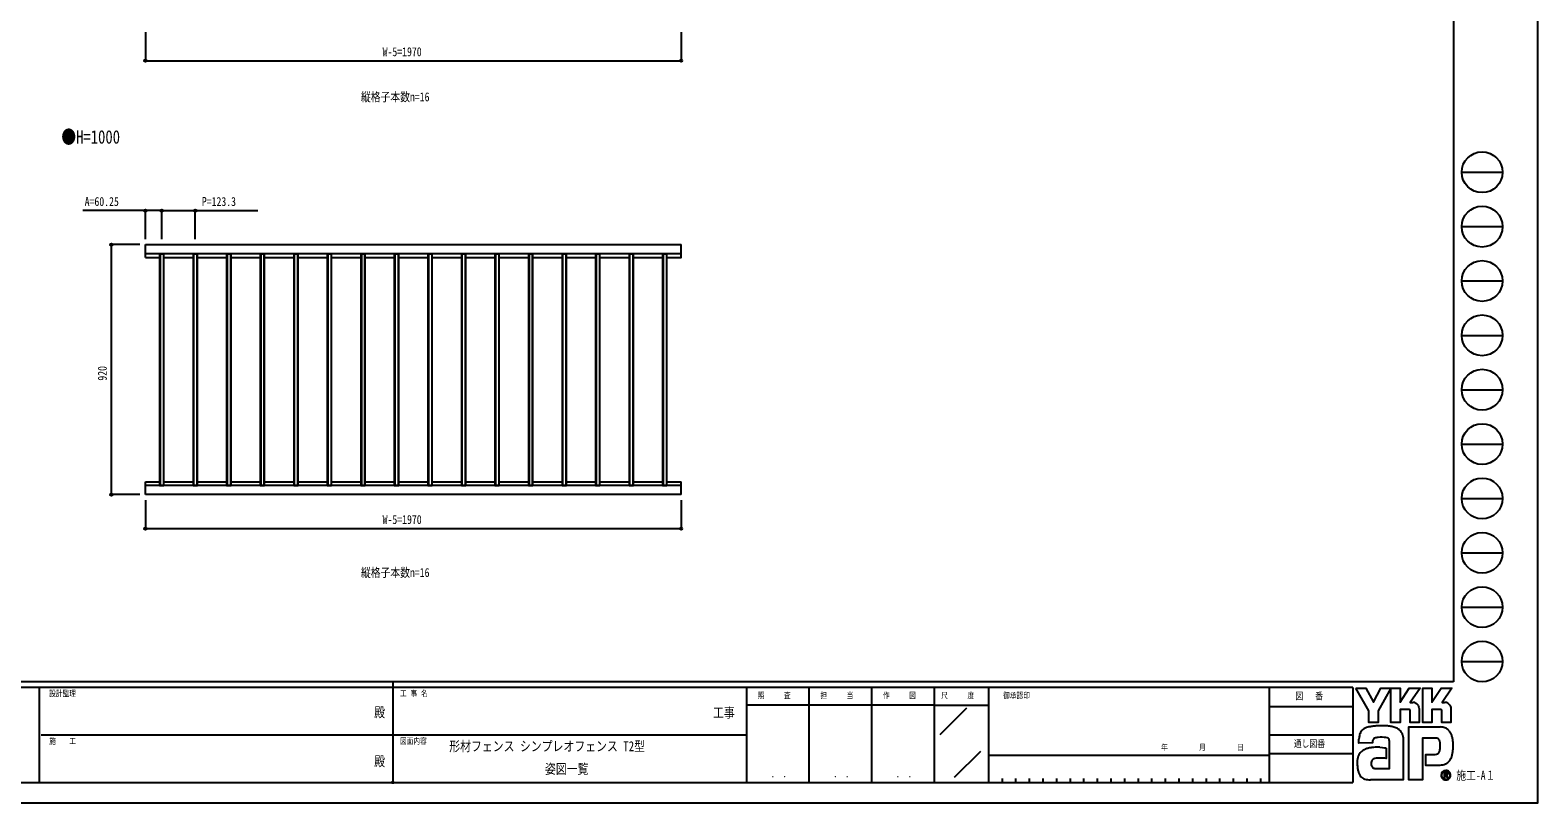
# Model space of a CAD drawing. Units: millimetres, scale not verified. Extents: x -4205 to 4205, y -2970 to 2970.
# Drawn here: x -1338 to 4205, y -2970 to -127 of the extents above; entities that cross this region are included whole.
import ezdxf
from ezdxf.enums import TextEntityAlignment as Align

# ---------------------------------------------------------------- set-up
doc = ezdxf.new("R2010")
doc.units = ezdxf.units.MM
doc.header["$LTSCALE"] = 12
doc.header["$PDMODE"] = 32
doc.header["$PDSIZE"] = 6
for name, color, linetype in [('0-1_USER1', 3, 'Continuous'), ('0-2_YKK_A1', 4, 'Continuous'), ('0-3_YKK_D', 6, 'Continuous'), ('0-4_YKK_ZWAK', 7, 'Continuous')]:
    doc.layers.add(name, color=color, linetype=linetype)
doc.styles.add('ＭＳ ゴシック', font='')
doc.styles.get('ＭＳ ゴシック').set_extended_font_data('MS Gothic')

msp = doc.modelspace()

# ---------------------------------------------------------------- linework, layer by layer
at = {"layer": '0-2_YKK_A1'}
for p, q in [((-914.75, -963), (-914.75, -916)), ((-914.75, -916), (1055.25, -916)), ((1055.25, -950), (-914.75, -950)), ((-914.75, -963), (-862.5, -963)), ((-862.5, -950), (-862.5, -1802)), ((-862.5, -950), (-846.5, -950)), ((-860.5, -950), (-860.5, -1802)), ((-848.5, -950), (-848.5, -1802)), ((-846.5, -1802), (-846.5, -950)), ((-846.5, -963), (-739.2, -963)), ((-739.2, -950), (-739.2, -1802)), ((-739.2, -950), (-723.2, -950)), ((-737.2, -950), (-737.2, -1802)), ((-725.2, -950), (-725.2, -1802)), ((-723.2, -1802), (-723.2, -950)), ((-723.2, -963), (-615.9, -963)), ((-615.9, -950), (-615.9, -1802)), ((-615.9, -950), (-599.9, -950)), ((-613.9, -950), (-613.9, -1802)), ((-601.9, -950), (-601.9, -1802)), ((-599.9, -1802), (-599.9, -950)), ((-599.9, -963), (-492.6, -963)), ((-492.6, -950), (-492.6, -1802)), ((-492.6, -950), (-476.6, -950)), ((-490.6, -950), (-490.6, -1802)), ((-478.6, -950), (-478.6, -1802)), ((-476.6, -1802), (-476.6, -950)), ((-476.6, -963), (-369.3, -963)), ((-369.3, -950), (-369.3, -1802)), ((-369.3, -950), (-353.3, -950)), ((-367.3, -950), (-367.3, -1802)), ((-355.3, -950), (-355.3, -1802)), ((-353.3, -1802), (-353.3, -950)), ((-353.3, -963), (-246, -963)), ((-246, -950), (-246, -1802)), ((-246, -950), (-230, -950)), ((-244, -950), (-244, -1802)), ((-232, -950), (-232, -1802)), ((-230, -1802), (-230, -950)), ((-230, -963), (-122.7, -963)), ((-122.7, -950), (-122.7, -1802)), ((-122.7, -950), (-106.7, -950)), ((-120.7, -950), (-120.7, -1802)), ((-108.7, -950), (-108.7, -1802)), ((-106.7, -1802), (-106.7, -950)), ((-106.7, -963), (0.6, -963)), ((0.6, -950), (0.6, -1802)), ((0.6, -950), (16.6, -950)), ((2.6, -950), (2.6, -1802)), ((14.6, -950), (14.6, -1802)), ((16.6, -1802), (16.6, -950)), ((16.6, -963), (123.9, -963)), ((123.9, -950), (123.9, -1802)), ((123.9, -950), (139.9, -950)), ((125.9, -950), (125.9, -1802)), ((137.9, -950), (137.9, -1802)), ((139.9, -1802), (139.9, -950)), ((139.9, -963), (247.2, -963)), ((247.2, -950), (247.2, -1802)), ((247.2, -950), (263.2, -950)), ((249.2, -950), (249.2, -1802)), ((261.2, -950), (261.2, -1802)), ((263.2, -1802), (263.2, -950)), ((263.2, -963), (370.5, -963)), ((370.5, -950), (370.5, -1802)), ((370.5, -950), (386.5, -950)), ((372.5, -950), (372.5, -1802)), ((384.5, -950), (384.5, -1802)), ((386.5, -1802), (386.5, -950)), ((386.5, -963), (493.8, -963)), ((493.8, -950), (493.8, -1802)), ((493.8, -950), (509.8, -950)), ((495.8, -950), (495.8, -1802)), ((507.8, -950), (507.8, -1802)), ((509.8, -1802), (509.8, -950)), ((509.8, -963), (617.1, -963)), ((617.1, -950), (617.1, -1802)), ((617.1, -950), (633.1, -950)), ((619.1, -950), (619.1, -1802)), ((631.1, -950), (631.1, -1802)), ((633.1, -1802), (633.1, -950)), ((633.1, -963), (740.4, -963)), ((740.4, -950), (740.4, -1802)), ((740.4, -950), (756.4, -950)), ((742.4, -950), (742.4, -1802)), ((754.4, -950), (754.4, -1802)), ((756.4, -1802), (756.4, -950)), ((756.4, -963), (863.7, -963)), ((863.7, -950), (863.7, -1802)), ((863.7, -950), (879.7, -950)), ((865.7, -950), (865.7, -1802)), ((877.7, -950), (877.7, -1802)), ((879.7, -1802), (879.7, -950)), ((879.7, -963), (987, -963)), ((987, -950), (987, -1802)), ((987, -950), (1003, -950)), ((989, -950), (989, -1802)), ((1001, -950), (1001, -1802)), ((1003, -1802), (1003, -950)), ((-914.75, -1836), (-914.75, -1789)), ((-914.75, -1789), (-862.5, -1789)), ((1055.25, -1802), (-914.75, -1802)), ((-862.5, -1802), (-846.5, -1802)), ((-846.5, -1789), (-739.2, -1789)), ((-739.2, -1802), (-723.2, -1802)), ((-723.2, -1789), (-615.9, -1789)), ((-615.9, -1802), (-599.9, -1802)), ((-599.9, -1789), (-492.6, -1789)), ((-492.6, -1802), (-476.6, -1802)), ((-476.6, -1789), (-369.3, -1789)), ((-369.3, -1802), (-353.3, -1802)), ((-353.3, -1789), (-246, -1789)), ((-246, -1802), (-230, -1802)), ((-230, -1789), (-122.7, -1789)), ((-122.7, -1802), (-106.7, -1802)), ((-106.7, -1789), (0.6, -1789)), ((0.6, -1802), (16.6, -1802)), ((16.6, -1789), (123.9, -1789)), ((123.9, -1802), (139.9, -1802)), ((139.9, -1789), (247.2, -1789)), ((247.2, -1802), (263.2, -1802)), ((263.2, -1789), (370.5, -1789)), ((370.5, -1802), (386.5, -1802)), ((386.5, -1789), (493.8, -1789)), ((493.8, -1802), (509.8, -1802)), ((509.8, -1789), (617.1, -1789)), ((617.1, -1802), (633.1, -1802)), ((633.1, -1789), (740.4, -1789)), ((740.4, -1802), (756.4, -1802)), ((756.4, -1789), (863.7, -1789)), ((863.7, -1802), (879.7, -1802)), ((879.7, -1789), (987, -1789)), ((987, -1802), (1003, -1802)), ((1003, -1789), (1055.25, -1789)), ((1055.25, -1836), (1055.25, -1789)), ((1055.25, -1836), (-914.75, -1836))]:
    msp.add_line(p, q, dxfattribs=at)
msp.add_lwpolyline([(1003, -963), (1055.25, -963), (1055.25, -916)], dxfattribs=at)
at = {"layer": '0-3_YKK_D'}
for p, q in [((-914.75, -135), (-914.75, -241)), ((1055.25, -135), (1055.25, -241)), ((-914.75, -240), (1055.25, -240)), ((-914.75, -896), (-914.75, -790)), ((-854.5, -896), (-854.5, -790)), ((-854.5, -896), (-854.5, -790)), ((-731.2, -896), (-731.2, -790)), ((-934.75, -916), (-1040.75, -916)), ((-1039.75, -1836), (-1039.75, -916)), ((-934.75, -1836), (-1040.75, -1836)), ((-914.75, -1856), (-914.75, -1962)), ((1055.25, -1856), (1055.25, -1962)), ((-914.75, -1961), (1055.25, -1961))]:
    msp.add_line(p, q, dxfattribs=at)
for points in [[(-854.5, -791), (-914.75, -791), (-1144.95, -791)], [(-854.5, -791), (-731.2, -791), (-501, -791)]]:
    msp.add_lwpolyline(points, dxfattribs=at)
for centre in [(-914.75, -240), (1055.25, -240), (-914.75, -791), (-854.5, -791), (-854.5, -791), (-731.2, -791), (-1039.75, -916), (-1039.75, -1836), (-914.75, -1961), (1055.25, -1961)]:
    msp.add_circle(centre, 4.25, dxfattribs=at)
at = {"layer": '0-4_YKK_ZWAK'}
for p, q in [((3895.02, 2775), (3895.02, -2525)), ((3925.02, -650), (4075.02, -650)), ((3925.02, -850), (4075.02, -850)), ((3925.02, -1050), (4075.02, -1050)), ((3925.02, -1250), (4075.02, -1250)), ((3925.02, -1450), (4075.02, -1450)), ((3925.02, -1650), (4075.02, -1650)), ((3925.02, -1850), (4075.02, -1850)), ((3925.02, -2050), (4075.02, -2050)), ((3925.02, -2250), (4075.02, -2250)), ((3925.02, -2450), (4075.02, -2450)), ((3895.02, -2525), (-3904.98, -2525)), ((-1304.98, -2545), (-3904.98, -2545)), ((-1304.98, -2545), (-1304.98, -2895)), ((-4.98, -2545), (-1304.98, -2545)), ((-4.98, -2525), (-4.98, -2895)), ((1295.02, -2545), (-4.98, -2545)), ((1525.02, -2545), (1525.02, -2895)), ((1755.02, -2545), (1755.02, -2895)), ((1985.02, -2545), (1985.02, -2895)), ((2185.02, -2545), (1985.02, -2545)), ((3217.52, -2545), (2185.02, -2545)), ((2185.02, -2545), (2185.02, -2895)), ((3217.52, -2545), (3217.52, -2895)), ((3525.02, -2545), (3217.52, -2545)), ((3525.02, -2545), (3525.02, -2895)), ((1985.02, -2610), (1295.02, -2610)), ((1985.02, -2610), (2185.02, -2610)), ((2007.1, -2718.29), (2105.04, -2620.36)), ((3217.52, -2615), (3525.02, -2615)), ((-1297.48, -2720), (-4.98, -2720)), ((-4.98, -2720), (1295.02, -2720)), ((3217.52, -2720), (3525.02, -2720)), ((2060.67, -2875.99), (2156.89, -2779.77)), ((2185.02, -2795), (3217.52, -2795)), ((3525.02, -2790), (3217.52, -2790)), ((2235.02, -2880), (2235.02, -2895)), ((2285.02, -2880), (2285.02, -2895)), ((2335.02, -2880), (2335.02, -2895)), ((2385.02, -2880), (2385.02, -2895)), ((2435.02, -2880), (2435.02, -2895)), ((2485.02, -2880), (2485.02, -2895)), ((2535.02, -2880), (2535.02, -2895)), ((2585.02, -2880), (2585.02, -2895)), ((2635.02, -2880), (2635.02, -2895)), ((2685.02, -2880), (2685.02, -2895)), ((2735.02, -2880), (2735.02, -2895)), ((2785.02, -2880), (2785.02, -2895)), ((2835.02, -2880), (2835.02, -2895)), ((2885.02, -2880), (2885.02, -2895)), ((2935.02, -2880), (2935.02, -2895)), ((2985.02, -2880), (2985.02, -2895)), ((3035.02, -2880), (3035.02, -2895)), ((3085.02, -2880), (3085.02, -2895)), ((3135.02, -2880), (3135.02, -2895)), ((3185.02, -2880), (3185.02, -2895)), ((3879.16, -2855.72), (3879.16, -2855.72)), ((-3904.98, -2895), (-1304.98, -2895)), ((-1304.98, -2895), (-4.98, -2895)), ((-4.98, -2895), (1295.02, -2895)), ((1295.02, -2895), (1985.02, -2895)), ((1985.02, -2895), (2185.02, -2895)), ((2185.02, -2895), (3217.52, -2895)), ((3217.52, -2895), (3525.02, -2895)), ((3866.67, -2883.98), (3866.67, -2883.98))]:
    msp.add_line(p, q, dxfattribs=at)
for points in [[(-4205, -2970), (4205, -2970), (4205, 2970), (-4205, 2970)], [(3536.02, -2548), (3572.83, -2548), (3600.47, -2600.1), (3628.04, -2548), (3664.88, -2548), (3617.67, -2631.99), (3617.67, -2674.13), (3584.1, -2674.13), (3584.1, -2630.86)]]:
    msp.add_lwpolyline(points, close=True, dxfattribs=at)
for points in [[(1985.02, -2545), (1295.02, -2545), (1295.02, -2895)], [(3730.55, -2626.61), (3698.77, -2626.61), (3698.77, -2674.1), (3664.91, -2674.1), (3664.91, -2548), (3698.77, -2548), (3698.77, -2599.58), (3732.07, -2548), (3771.84, -2548), (3736.16, -2600.21), (3737.42, -2600.21), (3738.82, -2600.21), (3740.25, -2600.21), (3741.63, -2600.21), (3742.87, -2600.21), (3743.86, -2600.21), (3744.52, -2600.21), (3744.77, -2600.21)], [(3847.51, -2626.61), (3815.77, -2626.61), (3815.77, -2674.13), (3781.9, -2674.13), (3781.9, -2548), (3815.77, -2548), (3815.77, -2599.58), (3849.03, -2548), (3888.8, -2548), (3853.12, -2600.21), (3854.4, -2600.21), (3855.8, -2600.21), (3857.24, -2600.21), (3858.61, -2600.21), (3859.84, -2600.21), (3860.83, -2600.21), (3861.49, -2600.21), (3861.73, -2600.21)], [(3754.51, -2602.21), (3758.55, -2604.52), (3761.97, -2607.53), (3764.73, -2611.12), (3766.76, -2615.15), (3768.01, -2619.5), (3768.44, -2624.04), (3768.44, -2674.22), (3735.41, -2674.22), (3735.41, -2631.41)], [(3871.48, -2602.21), (3875.54, -2604.52), (3878.97, -2607.53), (3881.74, -2611.12), (3883.78, -2615.15), (3885.05, -2619.5), (3885.48, -2624.04), (3885.48, -2674.13), (3852.37, -2674.13), (3852.37, -2631.41)], [(3828.87, -2731.51), (3781.19, -2731.51), (3781.19, -2885), (3731.23, -2885), (3731.23, -2690.79), (3847.35, -2690.79)], [(3878.71, -2704.51), (3881.97, -2708.62), (3884.41, -2712.61), (3886.12, -2716.22)], [(3604.8, -2732.31), (3602.47, -2733.62), (3600.66, -2735.22), (3599.29, -2737.08), (3598.29, -2739.2), (3597.61, -2741.53), (3597.16, -2744.07), (3596.89, -2746.79), (3596.73, -2749.67), (3546.74, -2749.79), (3546.89, -2742.95), (3547.17, -2735.27)], [(3707.71, -2719.17), (3709.13, -2724.9), (3709.93, -2731.04), (3710.18, -2737.59), (3710.18, -2885), (3589.55, -2885)], [(3623.95, -2765.53), (3633.41, -2766.15), (3640.84, -2766.99), (3645.71, -2767.77), (3647.45, -2768.23), (3647.45, -2806.47), (3641.92, -2805.89), (3635.86, -2805.56), (3629.65, -2805.43), (3623.69, -2805.45), (3618.37, -2805.56), (3614.08, -2805.71), (3611.23, -2805.84), (3610.19, -2805.89), (3605.86, -2806.68), (3602.13, -2807.92), (3599, -2809.61), (3596.47, -2811.77), (3594.53, -2814.4), (3593.18, -2817.5), (3592.44, -2821.1), (3592.29, -2825.19), (3592.76, -2829.69), (3593.72, -2833.41), (3595.09, -2836.42), (3596.83, -2838.79), (3598.86, -2840.59), (3601.13, -2841.91), (3603.59, -2842.79), (3606.16, -2843.32), (3659.26, -2843.32), (3659.26, -2745.07), (3659.28, -2743.13), (3659.18, -2741.22), (3658.93, -2739.39), (3658.5, -2737.65), (3657.86, -2736.02), (3656.99, -2734.55), (3655.84, -2733.24), (3654.39, -2732.12)], [(3654.39, -2732.12), (3651.27, -2730.9), (3646.29, -2729.87), (3639.94, -2729.1), (3632.71, -2728.69), (3625.08, -2728.73), (3617.56, -2729.28)], [(3845.83, -2761), (3845.76, -2754.63), (3845.46, -2748.9), (3844.74, -2743.86), (3843.44, -2739.59)], [(3874.56, -2820.97), (3869.95, -2824.56), (3865.14, -2827.38), (3860.18, -2829.48), (3855.1, -2830.92), (3849.93, -2831.74), (3844.72, -2832.01), (3793.36, -2832.01), (3793.36, -2791.66), (3822.32, -2791.66), (3827.66, -2791.59), (3832.36, -2791.13), (3836.39, -2789.95)], [(3874.61, -2862.6), (3874.58, -2862.01), (3874.51, -2861.45), (3874.39, -2860.9), (3874.22, -2860.39), (3874, -2859.9), (3873.74, -2859.44), (3873.43, -2859.01), (3873.08, -2858.61), (3872.62, -2858.2), (3872.1, -2857.85), (3871.54, -2857.54), (3870.93, -2857.29), (3870.28, -2857.1), (3869.58, -2856.96), (3868.85, -2856.87), (3868.08, -2856.84), (3860.5, -2856.84), (3860.5, -2879.14), (3862.79, -2879.14), (3862.79, -2859.12), (3868.08, -2859.12), (3868.62, -2859.14), (3869.14, -2859.19), (3869.62, -2859.28), (3870.06, -2859.4), (3870.47, -2859.56), (3870.84, -2859.75), (3871.17, -2859.97), (3871.47, -2860.22)], [(3872.36, -2862.6), (3872.22, -2863.67), (3871.84, -2864.51), (3871.26, -2865.16), (3870.55, -2865.62), (3869.74, -2865.94), (3868.9, -2866.14), (3868.08, -2866.24), (3867.33, -2866.27), (3865.34, -2866.27), (3866.35, -2867.97), (3872.89, -2879.22), (3875.51, -2879.22), (3869.2, -2868.39), (3869.79, -2868.27), (3870.36, -2868.12), (3870.89, -2867.94), (3871.4, -2867.73), (3871.87, -2867.49), (3872.31, -2867.22), (3872.71, -2866.91), (3873.08, -2866.58)]]:
    msp.add_lwpolyline(points, dxfattribs=at)
for centre in [(4000.02, -650), (4000.02, -850), (4000.02, -1050), (4000.02, -1250), (4000.02, -1450), (4000.02, -1650), (4000.02, -1850), (4000.02, -2050), (4000.02, -2250), (4000.02, -2450)]:
    msp.add_circle(centre, 75, dxfattribs=at)
for centre, radius, start, end in [((3744.82, -2625.19), 24.98, 78.26798, 90.11215), ((3745.17, -2623.37), 23.12, 66.19963, 78.22058), ((3861.78, -2625.23), 25.02, 78.27851, 90.10826), ((3862.12, -2623.48), 23.23, 66.2483, 78.23226), ((3730.72, -2631.29), 4.69, 358.57817, 92.1683), ((3847.71, -2631.27), 4.67, 358.29941, 92.43455), ((3591.61, -2731.29), 43.58, 152.2125, 163.4865), ((3584.94, -2727.84), 36.07, 138.03852, 152.12015), ((3584.93, -2728.01), 36.18, 122.60463, 137.83438), ((3589.72, -2735.75), 45.28, 108.37421, 122.42809), ((3597.29, -2762.69), 73.25, 100.93159, 107.35499), ((3622.05, -2882.82), 195.9, 97.86054, 101.37938), ((3633.68, -2963.58), 277.49, 94.90201, 97.9576), ((3634.47, -2970.05), 284, 91.6169, 94.94971), ((3633.37, -2924.06), 238, 87.51794, 91.66439), ((3636.46, -2857.78), 171.65, 81.92631, 87.59083), ((3645.59, -2795.23), 108.44, 73.67137, 82.05943), ((3659.13, -2749.92), 61.15, 60.60528, 73.9085), ((3664.67, -2738.86), 48.8, 52.17347, 59.90542), ((3669.63, -2732.45), 40.69, 43.55042, 52.14561), ((3672.36, -2729.81), 36.9, 34.48659, 43.50182), ((3672.38, -2729.75), 36.85, 25.58915, 34.43128), ((3669.1, -2731.29), 40.47, 17.43089, 25.54591), ((3845.45, -2744.21), 53.45, 78.73198, 87.96551), ((3847.02, -2736.2), 45.29, 69.03034, 78.69541), ((3848.48, -2732.3), 41.13, 59.39484, 68.9885), ((3849.16, -2731.11), 39.76, 50.3012, 59.3616), ((3848.91, -2731.39), 40.13, 42.05209, 50.28551), ((3829.09, -2742.81), 62.92, 14.76267, 25.00486), ((3637.8, -2740.46), 90.78, 171.55622, 176.72493), ((3607.04, -2735.87), 59.68, 163.48385, 171.57982), ((3596.99, -2837.9), 70.47, 106.61303, 112.59024), ((3607.02, -2871.61), 105.64, 99.87193, 106.59825), ((3612.64, -2903.27), 137.79, 94.78469, 99.91711), ((3615.38, -2934.77), 169.41, 90.80099, 94.81812), ((3617.99, -2763.63), 33.98, 102.4979, 112.84632), ((3624.57, -2791.99), 63.1, 96.37207, 102.75341), ((3615.8, -2958.23), 192.87, 87.57779, 90.82714), ((3829.14, -2756.01), 24.5, 77.94572, 90.63794), ((3831.27, -2746.02), 14.29, 60.20991, 77.92418), ((3832.65, -2743.42), 11.35, 39.8078, 59.75378), ((3830.71, -2744.9), 13.79, 22.65544, 39.38165), ((3792.5, -2766.76), 53.11, 347.14308, 355.40008), ((3732.2, -2761.58), 113.62, 355.2339, 0.29193), ((3790.5, -2753.33), 102.92, 7.9139, 14.95041), ((3751.96, -2758.93), 141.87, 2.54376, 8.01251), ((3736.17, -2760.5), 157.68, 352.8937, 357.82206), ((3729.86, -2760.1), 163.99, 357.76419, 2.60674), ((3638.13, -2823.49), 97.29, 174.55588, 182.47272), ((3608.98, -2820.7), 68, 164.97537, 174.56739), ((3592.46, -2816.29), 50.9, 153.89178, 164.94341), ((3584.93, -2812.67), 42.55, 142.04688, 153.80771), ((3583.47, -2811.63), 40.76, 130.60221, 141.94427), ((3585.88, -2814.51), 44.52, 120.60724, 130.53081), ((3590.62, -2822.57), 53.87, 112.58838, 120.58162), ((3831.72, -2779.43), 11.51, 293.91672, 314.09376), ((3830.15, -2778.04), 13.6, 314.78099, 333.92928), ((3820.05, -2773.14), 24.83, 334.00676, 347.34989), ((3841.23, -2783.39), 50.24, 311.57033, 318.66243), ((3835.41, -2778.29), 57.97, 318.67367, 325.29112), ((3850.36, -2789.43), 39.35, 326.23251, 339.61931), ((3813.41, -2775.12), 78.97, 339.22498, 347.31457), ((3769.15, -2764.79), 124.42, 347.15166, 352.97565), ((3692.5, -2822.63), 151.65, 181.90948, 187.89042), ((3628.69, -2831.61), 87.22, 187.80471, 196.36971), ((3595, -2841.56), 52.09, 196.3102, 208.20993), ((3580.34, -2849.36), 35.47, 208.29777, 223.35561), ((3577.03, -2852.28), 31.07, 223.64205, 239.63663), ((3579.77, -2847.28), 36.77, 239.8785, 253.65355), ((3584.8, -2830.01), 54.75, 253.69102, 263.74909), ((3866.7, -2868.19), 17.64, 90.09157, 179.92363), ((3866.59, -2868.21), 17.53, 179.86065, 225.14399), ((3866.59, -2868.13), 15.69, 134.8007, 180.12175), ((3866.53, -2868.23), 15.62, 179.75513, 225.29722), ((3866.68, -2868.21), 17.59, 224.94536, 269.98445), ((3866.64, -2868.37), 15.61, 224.62822, 270.10973), ((3866.64, -2868.04), 15.66, 89.86602, 135.149), ((3866.7, -2868.16), 17.61, 44.93442, 90.08536), ((3866.71, -2868.16), 15.78, 45.03108, 90.11509), ((3866.65, -2868.14), 15.84, 270.09072, 359.90926), ((3866.68, -2868.12), 17.68, 269.98802, 314.93777), ((3869.01, -2862.5), 3.35, 358.3894, 42.86139), ((3869.07, -2862.76), 5.53, 316.37674, 1.6565), ((3866.72, -2868.17), 15.77, 0.00643, 45.07115), ((3866.84, -2868.1), 17.47, 359.78949, 45.13288), ((3866.8, -2868.24), 17.51, 314.92572, 0.23508), ((3589.06, -2792.1), 92.9, 263.68487, 270.30455)]:
    msp.add_arc(centre, radius, start, end, dxfattribs=at)
msp.add_point((-4.98, -2895), dxfattribs=at)

# ---------------------------------------------------------------- texts
at = {"layer": '0-1_USER1', "style": 'ＭＳ ゴシック', "width": 0.8}
for s, height, p in [('縦格子本数n=16', 32.99, (-122, -399)), ('●H=1000', 49.49, (-1223.6, -559.5)), ('縦格子本数n=16', 32.99, (-122, -2149)), ('形材フェンス シンプレオフェンス T2型', 36.66, (202.35, -2790.83)), ('姿図一覧', 36.66, (554.35, -2874.17))]:
    msp.add_text(s, height=height, dxfattribs=at).set_placement(p, align=Align.BOTTOM_LEFT)
at = {"layer": '0-3_YKK_D', "style": 'ＭＳ ゴシック', "width": 0.8}
for s, p in [('W-5=1970', (-42.55, -233)), ('A=60.25', (-1137.95, -784)), ('P=123.3', (-707.2, -784)), ('W-5=1970', (-42.55, -1954))]:
    msp.add_text(s, height=32.99, dxfattribs=at).set_placement(p, align=Align.BOTTOM_LEFT)
msp.add_text('920', height=32.99, rotation=90, dxfattribs=at).set_placement((-1046.75, -1416.8), align=Align.BOTTOM_LEFT)
at = {"layer": '0-4_YKK_ZWAK', "style": 'ＭＳ ゴシック', "width": 0.8}
for s, height, p in [('設計監理', 21.99, (-1268.31, -2585)), ('工 事 名', 21.99, (21.27, -2585)), ('照     査', 21.99, (1336.42, -2592.5)), ('担     当', 21.99, (1567.22, -2592.5)), ('作     図', 21.99, (1797.22, -2592.5)), ('尺     度', 21.99, (2011.42, -2592.5)), ('御承認印', 21.99, (2239.14, -2592.5)), ('図\u3000 番', 25.66, (3313.4, -2597.5)), ('殿', 36.66, (-73.67, -2665.83)), ('工事', 36.66, (1172.33, -2667.47)), ('施\u3000\u3000工', 21.99, (-1268.31, -2760)), ('図面内容', 21.99, (21.27, -2760)), ('年        月        日', 21.99, (2819.91, -2783.21)), ('通し図番', 25.66, (3307.8, -2772.5)), ('殿', 36.66, (-73.67, -2845.83)), ('． ．', 25.92, (1385, -2884.35)), ('． ．', 25.92, (1615, -2884.35)), ('． ．', 25.92, (1845, -2884.35)), ('施工-A１', 32.99, (3905.02, -2895))]:
    msp.add_text(s, height=height, dxfattribs=at).set_placement(p, align=Align.BOTTOM_LEFT)

doc.saveas('drawing.dxf')
